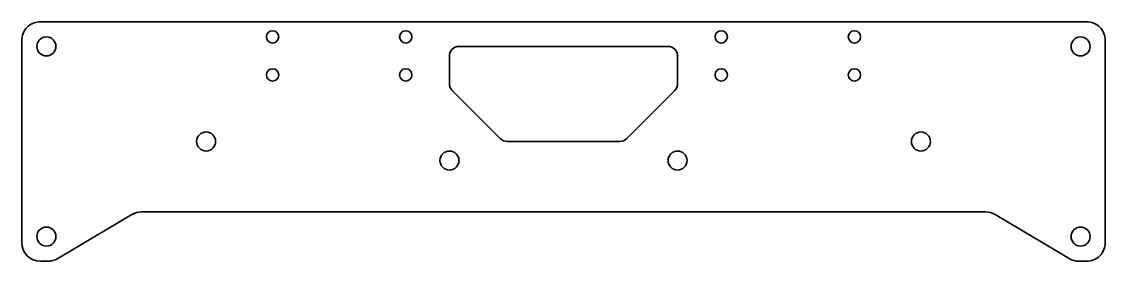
# Model space of a CAD drawing. Extents: x 452 to 737, y 389 to 452.
import ezdxf

# ---------------------------------------------------------------- set-up
doc = ezdxf.new("R2010")
doc.units = 0

msp = doc.modelspace()

# ---------------------------------------------------------------- linework, layer by layer
at = {"color": 7, "lineweight": 35}
for p, q in [((457, 452), (732, 452)), ((452, 394), (452, 447)), ((567, 445.5), (622, 445.5)), ((737, 447), (737, 394)), ((564.5, 435.677673), (564.5, 443)), ((624.5, 443), (624.5, 435.677673)), ((577.909912, 421.232239), (565.232239, 433.909912)), ((623.767761, 433.909912), (611.090088, 421.232239)), ((609.322327, 420.5), (579.677673, 420.5)), ((705.496399, 402), (483.503601, 402)), ((461.470062, 389.703522), (480.946167, 401.296478)), ((727.529907, 389.703522), (708.053833, 401.296478)), ((457, 389), (458.912659, 389)), ((732, 389), (730.087341, 389))]:
    msp.add_line(p, q, dxfattribs=at)
for centre, radius in [((458.5, 445.5), 2.5), ((518, 448), 1.621), ((553, 448), 1.621), ((636, 448), 1.621), ((671, 448), 1.621), ((730.5, 445.5), 2.5), ((518, 438), 1.621), ((553, 438), 1.621), ((636, 438), 1.621), ((671, 438), 1.621), ((500.5, 420.5), 2.5), ((688.5, 420.5), 2.5), ((564.5, 415.5), 2.5), ((624.5, 415.5), 2.5), ((458.5, 395.5), 2.5), ((730.5, 395.5), 2.5)]:
    msp.add_circle(centre, radius, dxfattribs=at)
for centre, radius, start, end in [((457, 447), 5, 90.000003, 180.000005), ((732, 447), 5, 0, 90.000003), ((567, 443), 2.5, 90.000003, 180.000005), ((622, 443), 2.5, 0, 90.000003), ((567, 435.677673), 2.5, 180.000005, 225), ((622, 435.677673), 2.5, 314.999999, 360), ((579.677673, 423), 2.5, 225, 269.999997), ((609.322327, 423), 2.5, 269.999997, 314.999999), ((483.503601, 397), 5, 90.000003, 120.762717), ((705.496399, 397), 5, 59.237281, 90.000003), ((457, 394), 5, 180.000005, 269.999997), ((732, 394), 5, 269.999997, 360), ((458.912659, 394), 5, 269.999997, 300.762719), ((730.087341, 394), 5, 239.237283, 269.999997)]:
    msp.add_arc(centre, radius, start, end, dxfattribs=at)

doc.saveas('drawing.dxf')
